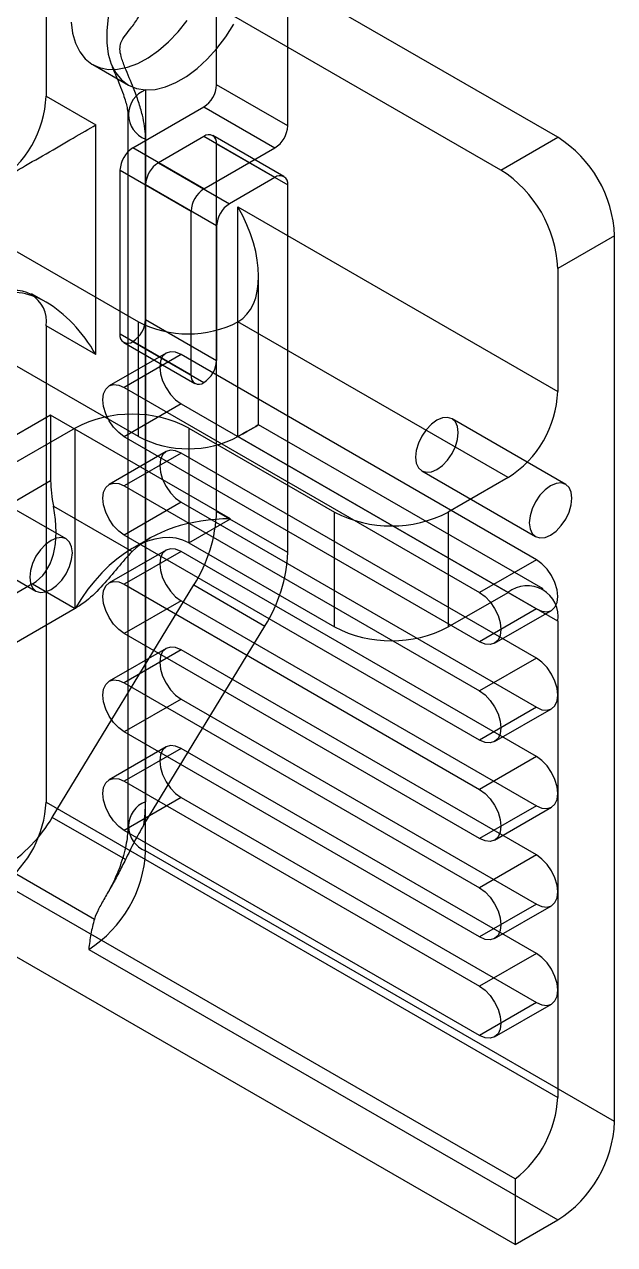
# Model space of a CAD drawing. Header units: millimetres. Extents: x -67 to 338, y -112 to 327.
# Drawn here: x 1.6 to 30.9, y 219.9 to 280.6 of the extents above; entities that cross this region are included whole.
import ezdxf

# ---------------------------------------------------------------- set-up
doc = ezdxf.new("R2010")
doc.units = ezdxf.units.MM

msp = doc.modelspace()

# ---------------------------------------------------------------- linework, layer by layer
at = {"color": 7, "linetype": 'Continuous', "lineweight": 25}
for p, q in [((2.642, 318.254), (2.642, 277.018)), ((11.127, 277.588), (11.127, 287.224)), ((14.662, 275.547), (14.662, 285.183)), ((28.097, 274.979), (13.955, 283.143)), ((25.269, 273.346), (11.127, 281.51)), ((4.967, 278.595), (6.734, 277.574)), ((14.662, 275.547), (11.127, 277.588)), ((2.642, 277.018), (5.116, 275.59)), ((7.591, 277.331), (7.591, 241.907)), ((6.955, 274.445), (10.49, 276.486)), ((10.49, 276.486), (14.026, 274.445)), ((6.713, 276.106), (6.713, 240.682)), ((5.116, 264.158), (5.116, 275.59)), ((7.591, 239.457), (7.591, 274.882)), ((10.49, 275.016), (8.228, 273.71)), ((14.026, 272.975), (10.49, 275.016)), ((14.476, 273.02), (10.94, 275.061)), ((11.127, 256.349), (11.127, 274.649)), ((11.127, 274.649), (14.662, 272.608)), ((25.269, 273.346), (28.097, 274.979)), ((10.49, 272.404), (6.955, 274.445)), ((10.49, 272.404), (14.026, 274.445)), ((6.319, 265.177), (6.319, 273.343)), ((6.319, 273.343), (9.854, 271.302)), ((8.228, 273.71), (11.763, 271.669)), ((14.026, 272.975), (11.763, 271.669)), ((7.591, 272.608), (7.591, 265.912)), ((11.127, 270.567), (7.591, 272.608)), ((14.662, 254.308), (14.662, 272.608)), ((12.188, 260.076), (12.188, 271.507)), ((12.188, 271.507), (28.097, 262.323)), ((9.854, 263.136), (9.854, 271.302)), ((11.127, 270.567), (11.127, 263.871)), ((0.167, 269.874), (7.238, 265.792)), ((30.926, 270.08), (28.097, 268.447)), ((30.926, 225.987), (30.926, 270.08)), ((28.097, 268.447), (28.097, 262.323)), ((13.213, 260.668), (13.213, 268.058)), ((2.641, 266.771), (1.917, 267.189)), ((2.642, 265.587), (2.642, 241.878)), ((5.116, 264.158), (2.642, 265.587)), ((7.238, 260.076), (7.238, 265.792)), ((7.591, 265.912), (11.127, 263.871)), ((25.623, 258.036), (12.188, 265.792)), ((9.854, 263.136), (6.319, 265.177)), ((6.955, 264.81), (10.49, 262.769)), ((8.609, 264.232), (5.781, 262.599)), ((6.505, 264.765), (10.04, 262.724)), ((7.238, 260.076), (0.167, 264.158)), ((9.359, 264.158), (6.531, 262.525)), ((27.037, 253.953), (9.359, 264.158)), ((6.531, 262.525), (24.208, 252.32)), ((2.869, 261.152), (-18.95, 248.556)), ((11.819, 255.985), (2.869, 261.152)), ((2.869, 261.152), (2.869, 257.886)), ((9.359, 261.708), (6.531, 260.075)), ((9.359, 261.708), (27.037, 251.503)), ((27.372, 252.494), (13.213, 260.668)), ((28.494, 257.702), (22.837, 260.968)), ((4.091, 260.506), (-7.93, 253.566)), ((4.091, 251.524), (4.091, 260.506)), ((24.208, 249.87), (6.531, 260.075)), ((9.748, 260.506), (16.996, 256.322)), ((9.748, 260.506), (9.748, 254.79)), ((12.188, 260.076), (25.623, 252.321)), ((28.097, 250.891), (12.188, 260.076)), ((8.609, 259.333), (5.781, 257.7)), ((9.359, 259.259), (6.531, 257.626)), ((27.037, 249.053), (9.359, 259.259)), ((21.337, 258.37), (26.994, 255.104)), ((-14.95, 247.6), (2.869, 257.886)), ((6.531, 257.626), (24.208, 247.421)), ((25.623, 258.036), (22.653, 256.322)), ((3.639, 254.987), (0.811, 256.62)), ((3.005, 256.612), (6.92, 254.352)), ((9.359, 256.809), (6.531, 255.176)), ((9.359, 256.809), (27.037, 246.604)), ((14.662, 254.308), (11.127, 256.349)), ((16.996, 250.606), (16.996, 256.322)), ((22.653, 256.322), (22.653, 250.606)), ((9.748, 254.79), (11.819, 255.985)), ((24.208, 244.971), (6.531, 255.176)), ((7.819, 255.029), (6.92, 254.51)), ((9.748, 254.79), (16.996, 250.606)), ((-0.689, 254.022), (2.139, 252.389)), ((8.609, 254.434), (5.781, 252.801)), ((9.359, 254.359), (6.531, 252.727)), ((27.037, 244.154), (9.359, 254.359)), ((27.037, 253.953), (24.208, 252.32)), ((1.97, 252.749), (-10.051, 245.809)), ((1.97, 252.749), (4.091, 251.524)), ((2.95, 241.126), (9.989, 252.693)), ((6.531, 252.727), (24.208, 242.521)), ((9.989, 252.693), (13.525, 250.652)), ((22.653, 250.606), (25.623, 252.321)), ((4.091, 251.524), (-7.93, 244.585)), ((9.359, 251.91), (6.531, 250.277)), ((9.359, 251.91), (27.037, 241.705)), ((27.037, 251.503), (24.208, 249.87)), ((24.958, 249.796), (27.787, 251.429)), ((28.097, 250.891), (28.097, 227.182)), ((24.208, 240.072), (6.531, 250.277)), ((7.498, 240.748), (13.525, 250.652)), ((8.609, 249.534), (5.781, 247.902)), ((9.359, 249.46), (6.531, 247.827)), ((27.037, 239.255), (9.359, 249.46)), ((27.037, 249.053), (24.208, 247.421)), ((6.531, 247.827), (24.208, 237.622)), ((9.359, 247.01), (6.531, 245.378)), ((9.359, 247.01), (27.037, 236.805)), ((27.037, 246.604), (24.208, 244.971)), ((24.958, 244.897), (27.787, 246.53)), ((24.208, 235.173), (6.531, 245.378)), ((8.609, 244.635), (5.781, 243.002)), ((9.359, 244.561), (6.531, 242.928)), ((27.037, 234.356), (9.359, 244.561)), ((27.037, 244.154), (24.208, 242.521)), ((6.531, 242.928), (24.208, 232.723)), ((2.642, 241.878), (28.097, 227.182)), ((9.359, 242.111), (6.531, 240.478)), ((9.359, 242.111), (27.037, 231.906)), ((6.593, 239.023), (2.95, 241.126)), ((27.037, 241.705), (24.208, 240.072)), ((24.958, 239.998), (27.787, 241.63)), ((24.208, 230.273), (6.531, 240.478)), ((30.926, 225.987), (7.591, 239.457)), ((27.037, 239.255), (24.208, 237.622)), ((0.552, 238.659), (5.044, 236.065)), ((25.976, 223.129), (0.52, 237.824)), ((27.037, 236.805), (24.208, 235.173)), ((24.958, 235.098), (27.787, 236.731)), ((25.976, 219.863), (0.52, 234.558)), ((4.763, 234.558), (28.097, 221.088)), ((27.037, 234.356), (24.208, 232.723)), ((27.037, 231.906), (24.208, 230.273)), ((24.958, 230.199), (27.787, 231.832)), ((25.976, 223.129), (25.976, 219.863)), ((25.976, 219.863), (28.097, 221.088))]:
    msp.add_line(p, q, dxfattribs=at)
at = {"color": 7, "linetype": 'Continuous', "lineweight": 25, "flags": 128}
for points in [[(7.591, 284.87), (7.143, 284.281), (6.741, 283.648), (6.392, 282.984), (6.104, 282.302), (5.882, 281.617), (5.732, 280.941), (5.656, 280.29), (5.656, 279.677), (5.732, 279.113), (5.882, 278.611), (6.104, 278.181), (6.392, 277.832), (6.741, 277.571), (7.143, 277.402), (7.591, 277.331)], [(3.888, 280.705), (3.96, 280.154), (4.103, 279.661), (4.314, 279.237), (4.588, 278.888), (4.921, 278.622), (5.306, 278.444), (5.735, 278.357), (6.201, 278.364), (6.693, 278.464), (7.203, 278.654), (7.721, 278.932), (8.236, 279.292), (8.738, 279.727), (9.219, 280.228), (9.667, 280.786)], [(7.591, 277.331), (8.073, 277.357), (8.581, 277.48), (9.104, 277.697), (9.633, 278.004), (10.156, 278.395), (10.663, 278.861), (11.144, 279.393), (11.588, 279.98), (11.988, 280.611)], [(9.359, 264.158), (9.085, 264.275), (8.829, 264.3), (8.609, 264.232), (8.441, 264.076), (8.335, 263.841), (8.298, 263.545), (8.335, 263.207), (8.441, 262.851), (8.609, 262.5), (8.829, 262.178), (9.085, 261.908), (9.359, 261.708)], [(6.531, 260.075), (6.256, 260.276), (6, 260.546), (5.781, 260.867), (5.612, 261.218), (5.506, 261.575), (5.47, 261.913), (5.506, 262.209), (5.612, 262.443), (5.781, 262.599), (6, 262.667), (6.256, 262.642), (6.531, 262.525)], [(23.148, 260.281), (23.112, 260.577), (23.006, 260.811), (22.837, 260.968), (22.617, 261.036), (22.362, 261.01), (22.087, 260.893), (21.812, 260.693), (21.557, 260.423), (21.337, 260.102), (21.168, 259.751), (21.062, 259.394), (21.026, 259.056), (21.062, 258.76), (21.168, 258.526), (21.337, 258.37), (21.557, 258.302), (21.812, 258.327), (22.087, 258.444), (22.362, 258.644), (22.617, 258.914), (22.837, 259.236), (23.006, 259.587), (23.112, 259.943), (23.148, 260.281)], [(9.359, 259.259), (9.085, 259.375), (8.829, 259.401), (8.609, 259.333), (8.441, 259.176), (8.335, 258.942), (8.298, 258.646), (8.335, 258.308), (8.441, 257.952), (8.609, 257.601), (8.829, 257.279), (9.085, 257.009), (9.359, 256.809)], [(6.531, 255.176), (6.256, 255.376), (6, 255.646), (5.781, 255.968), (5.612, 256.319), (5.506, 256.675), (5.47, 257.013), (5.506, 257.309), (5.612, 257.544), (5.781, 257.7), (6, 257.768), (6.256, 257.743), (6.531, 257.626)], [(28.805, 257.015), (28.768, 257.311), (28.662, 257.546), (28.494, 257.702), (28.274, 257.77), (28.018, 257.745), (27.744, 257.628), (27.469, 257.428), (27.214, 257.158), (26.994, 256.836), (26.825, 256.485), (26.719, 256.129), (26.683, 255.791), (26.719, 255.495), (26.825, 255.26), (26.994, 255.104), (27.214, 255.036), (27.469, 255.061), (27.744, 255.178), (28.018, 255.378), (28.274, 255.648), (28.494, 255.97), (28.662, 256.321), (28.768, 256.677), (28.805, 257.015)], [(3.95, 254.3), (3.914, 254.596), (3.808, 254.831), (3.639, 254.987), (3.419, 255.055), (3.164, 255.029), (2.889, 254.913), (2.615, 254.713), (2.359, 254.442), (2.139, 254.121), (1.97, 253.77), (1.865, 253.413), (1.828, 253.076), (1.865, 252.779), (1.97, 252.545), (2.139, 252.389), (2.359, 252.321), (2.615, 252.346), (2.889, 252.463), (3.164, 252.663), (3.419, 252.933), (3.639, 253.255), (3.808, 253.606), (3.914, 253.962), (3.95, 254.3)], [(9.359, 254.359), (9.085, 254.476), (8.829, 254.501), (8.609, 254.434), (8.441, 254.277), (8.335, 254.043), (8.298, 253.747), (8.335, 253.409), (8.441, 253.052), (8.609, 252.701), (8.829, 252.38), (9.085, 252.11), (9.359, 251.91)], [(27.037, 251.503), (27.311, 251.386), (27.567, 251.361), (27.787, 251.429), (27.955, 251.585), (28.061, 251.819), (28.097, 252.116), (28.061, 252.453), (27.955, 252.81), (27.787, 253.161), (27.567, 253.482), (27.311, 253.753), (27.037, 253.953)], [(6.531, 250.277), (6.256, 250.477), (6, 250.747), (5.781, 251.069), (5.612, 251.42), (5.506, 251.776), (5.47, 252.114), (5.506, 252.41), (5.612, 252.644), (5.781, 252.801), (6, 252.869), (6.256, 252.843), (6.531, 252.727)], [(24.208, 252.32), (24.483, 252.12), (24.739, 251.85), (24.958, 251.528), (25.127, 251.177), (25.233, 250.821), (25.269, 250.483), (25.233, 250.187), (25.127, 249.952), (24.958, 249.796), (24.739, 249.728), (24.483, 249.754), (24.208, 249.87)], [(9.359, 249.46), (9.085, 249.577), (8.829, 249.602), (8.609, 249.534), (8.441, 249.378), (8.335, 249.144), (8.298, 248.848), (8.335, 248.51), (8.441, 248.153), (8.609, 247.802), (8.829, 247.481), (9.085, 247.211), (9.359, 247.01)], [(27.037, 246.604), (27.311, 246.487), (27.567, 246.462), (27.787, 246.53), (27.955, 246.686), (28.061, 246.92), (28.097, 247.216), (28.061, 247.554), (27.955, 247.911), (27.787, 248.262), (27.567, 248.583), (27.311, 248.853), (27.037, 249.053)], [(6.531, 245.378), (6.256, 245.578), (6, 245.848), (5.781, 246.169), (5.612, 246.52), (5.506, 246.877), (5.47, 247.215), (5.506, 247.511), (5.612, 247.745), (5.781, 247.902), (6, 247.969), (6.256, 247.944), (6.531, 247.827)], [(24.208, 247.421), (24.483, 247.22), (24.739, 246.95), (24.958, 246.629), (25.127, 246.278), (25.233, 245.921), (25.269, 245.584), (25.233, 245.287), (25.127, 245.053), (24.958, 244.897), (24.739, 244.829), (24.483, 244.854), (24.208, 244.971)], [(9.359, 244.561), (9.085, 244.678), (8.829, 244.703), (8.609, 244.635), (8.441, 244.479), (8.335, 244.244), (8.298, 243.948), (8.335, 243.61), (8.441, 243.254), (8.609, 242.903), (8.829, 242.581), (9.085, 242.311), (9.359, 242.111)], [(27.037, 241.705), (27.311, 241.588), (27.567, 241.563), (27.787, 241.63), (27.955, 241.787), (28.061, 242.021), (28.097, 242.317), (28.061, 242.655), (27.955, 243.012), (27.787, 243.363), (27.567, 243.684), (27.311, 243.954), (27.037, 244.154)], [(6.531, 240.478), (6.256, 240.679), (6, 240.949), (5.781, 241.27), (5.612, 241.621), (5.506, 241.978), (5.47, 242.316), (5.506, 242.612), (5.612, 242.846), (5.781, 243.002), (6, 243.07), (6.256, 243.045), (6.531, 242.928)], [(24.208, 242.521), (24.483, 242.321), (24.739, 242.051), (24.958, 241.73), (25.127, 241.379), (25.233, 241.022), (25.269, 240.684), (25.233, 240.388), (25.127, 240.154), (24.958, 239.998), (24.739, 239.93), (24.483, 239.955), (24.208, 240.072)], [(27.037, 236.805), (27.311, 236.689), (27.567, 236.663), (27.787, 236.731), (27.955, 236.888), (28.061, 237.122), (28.097, 237.418), (28.061, 237.756), (27.955, 238.112), (27.787, 238.463), (27.567, 238.785), (27.311, 239.055), (27.037, 239.255)], [(24.208, 237.622), (24.483, 237.422), (24.739, 237.152), (24.958, 236.83), (25.127, 236.479), (25.233, 236.123), (25.269, 235.785), (25.233, 235.489), (25.127, 235.255), (24.958, 235.098), (24.739, 235.03), (24.483, 235.056), (24.208, 235.173)], [(27.037, 231.906), (27.311, 231.789), (27.567, 231.764), (27.787, 231.832), (27.955, 231.988), (28.061, 232.222), (28.097, 232.519), (28.061, 232.856), (27.955, 233.213), (27.787, 233.564), (27.567, 233.885), (27.311, 234.156), (27.037, 234.356)], [(24.208, 232.723), (24.483, 232.523), (24.739, 232.253), (24.958, 231.931), (25.127, 231.58), (25.233, 231.224), (25.269, 230.886), (25.233, 230.59), (25.127, 230.355), (24.958, 230.199), (24.739, 230.131), (24.483, 230.157), (24.208, 230.273)]]:
    msp.add_lwpolyline(points, dxfattribs=at)
at = {"color": 7, "linetype": 'Continuous', "lineweight": 25}
for centre, radius, start, end in [((9.745, 277.651), 1.383, 302.60548, 357.39452), ((-2.709, 277.25), 5.356, 302.4764, 357.5236), ((8.056, 276.106), 1.31, 110.78342, 249.21658), ((13.281, 275.61), 1.383, 302.60548, 357.39452), ((10.739, 274.712), 0.393, 350.78596, 129.20329), ((24.811, 269.815), 6.121, 2.4764, 57.5236), ((7.7, 273.28), 1.383, 122.60548, 177.39452), ((8.973, 272.545), 1.383, 122.60548, 177.39452), ((21.983, 268.183), 6.121, 2.4763, 57.5237), ((14.274, 272.671), 0.393, 350.78596, 129.20329), ((11.236, 271.239), 1.383, 122.60548, 177.39452), ((12.509, 270.504), 1.383, 122.60548, 177.39452), ((1.125, 265.818), 1.534, 351.31468, 128.67457), ((6.21, 265.975), 1.383, 302.60548, 357.39452), ((9.713, 270.542), 5.356, 242.48054, 297.51946), ((6.706, 265.114), 0.393, 170.78596, 309.20329), ((9.745, 263.934), 1.383, 302.60548, 357.39452), ((10.242, 263.073), 0.393, 170.78596, 309.20329), ((22.747, 262.554), 5.356, 302.4763, 357.5237), ((6.92, 255.077), 6.121, 62.48054, 117.51946), ((9.713, 264.827), 5.356, 242.48054, 297.51946), ((3.83, 256.614), 7.302, 327.51879, 357.9229), ((19.824, 261.751), 6.121, 242.48054, 297.51946), ((7.365, 254.573), 7.302, 327.51879, 357.9229), ((26.581, 251.123), 1.534, 351.31506, 128.67419), ((19.824, 256.035), 6.121, 242.48054, 297.51946), ((-2.816, 242.152), 5.464, 307.62647, 357.12109), ((8.056, 240.682), 1.31, 110.78342, 249.21658), ((0.023, 241.933), 7.569, 350.99325, 359.79844), ((-3.203, 244.708), 7.119, 301.83008, 329.79547), ((1.476, 239.722), 6.121, 302.4764, 357.5236), ((22.64, 227.457), 5.464, 307.62647, 357.12109), ((24.811, 226.251), 6.121, 302.4764, 357.5236)]:
    msp.add_arc(centre, radius, start, end, dxfattribs=at)
for centre, major_axis, ratio, start_param, end_param in [((2.642, 274.161), (3.5, 2.021), 0.00007, 3.92695, 5.497747), ((9.713, 270.079), (-2.475, 4.287), 0.577335, 3.141552, 4.712348), ((2.642, 262.729), (-2.475, 4.287), 0.577335, 4.712348, 6.283145), ((9.713, 258.647), (3.5, 2.021), 0.00007, 5.497747, 7.068543), ((6.869, 255.577), (-2.829, 4.899), 0.577335, 0.785358, 1.047157), ((-0.859, 257.648), (-2.829, 4.899), 0.577335, 3.141552, 4.18875), ((6.92, 249.891), (2.829, 4.899), 0.577335, 0.000041, 1.570837), ((11.819, 252.719), (5.657, 0), 0.577382, 1.570796, 2.617994)]:
    msp.add_ellipse(centre, major_axis=major_axis, ratio=ratio, start_param=start_param, end_param=end_param, dxfattribs=at)
for points, knots in [([(7.591, 274.882), (7.591, 274.921), (7.587, 275.297), (7.488, 275.925), (7.248, 276.745), (6.953, 277.54), (6.624, 278.288), (6.375, 278.945), (6.298, 279.376), (6.365, 279.759), (6.586, 280.072), (6.902, 280.445), (7.231, 280.906), (7.523, 281.549), (7.568, 282.119), (7.591, 282.421)], [0, 0, 0, 0, 0.014357, 0.136688, 0.20941, 0.28314, 0.396581, 0.456407, 0.497428, 0.538669, 0.609554, 0.68192, 0.782532, 0.884946, 1, 1, 1, 1]), ([(5.878, 278.622), (5.917, 278.526), (6.055, 278.182), (6.274, 277.676), (6.477, 277.144), (6.6, 276.755), (6.671, 276.464), (6.705, 276.25), (6.712, 276.142), (6.713, 276.113), (6.713, 276.105)], [0, 0, 0, 0, 0.101128, 0.361317, 0.537094, 0.669797, 0.78696, 0.884859, 0.970582, 1, 1, 1, 1]), ([(6.92, 254.352), (6.802, 254.229), (6.563, 253.978), (6.084, 253.408), (5.457, 252.657), (4.749, 251.949), (4.279, 251.645), (4.091, 251.524)], [0, 0, 0, 0, 0.131115, 0.266616, 0.531205, 0.813017, 1, 1, 1, 1]), ([(6.713, 240.682), (6.712, 240.618), (6.709, 240.434), (6.675, 240.08), (6.592, 239.614), (6.459, 239.106), (6.277, 238.569), (6.044, 238.019), (5.839, 237.611), (5.715, 237.391), (5.692, 237.35)], [0, 0, 0, 0, 0.075721, 0.21765, 0.362035, 0.509432, 0.659483, 0.811626, 0.965205, 1, 1, 1, 1]), ([(7.498, 240.748), (7.337, 240.466), (7.013, 239.901), (6.733, 239.316), (6.593, 239.023)], [0, 0, 0, 0, 0.498843, 1, 1, 1, 1]), ([(6.593, 239.023), (6.482, 238.801), (6.257, 238.35), (5.899, 237.71), (5.551, 237.104), (5.233, 236.546), (5.107, 236.226), (5.044, 236.065)], [0, 0, 0, 0, 0.190548, 0.386028, 0.586728, 0.793695, 1, 1, 1, 1]), ([(5.044, 236.065), (4.98, 235.817), (4.851, 235.319), (4.795, 234.815), (4.763, 234.561), (4.763, 234.558)], [0, 0, 0, 0, 0.496632, 0.995184, 1, 1, 1, 1])]:
    msp.add_open_spline(points, degree=3, knots=knots, dxfattribs=at)

doc.saveas('drawing.dxf')
